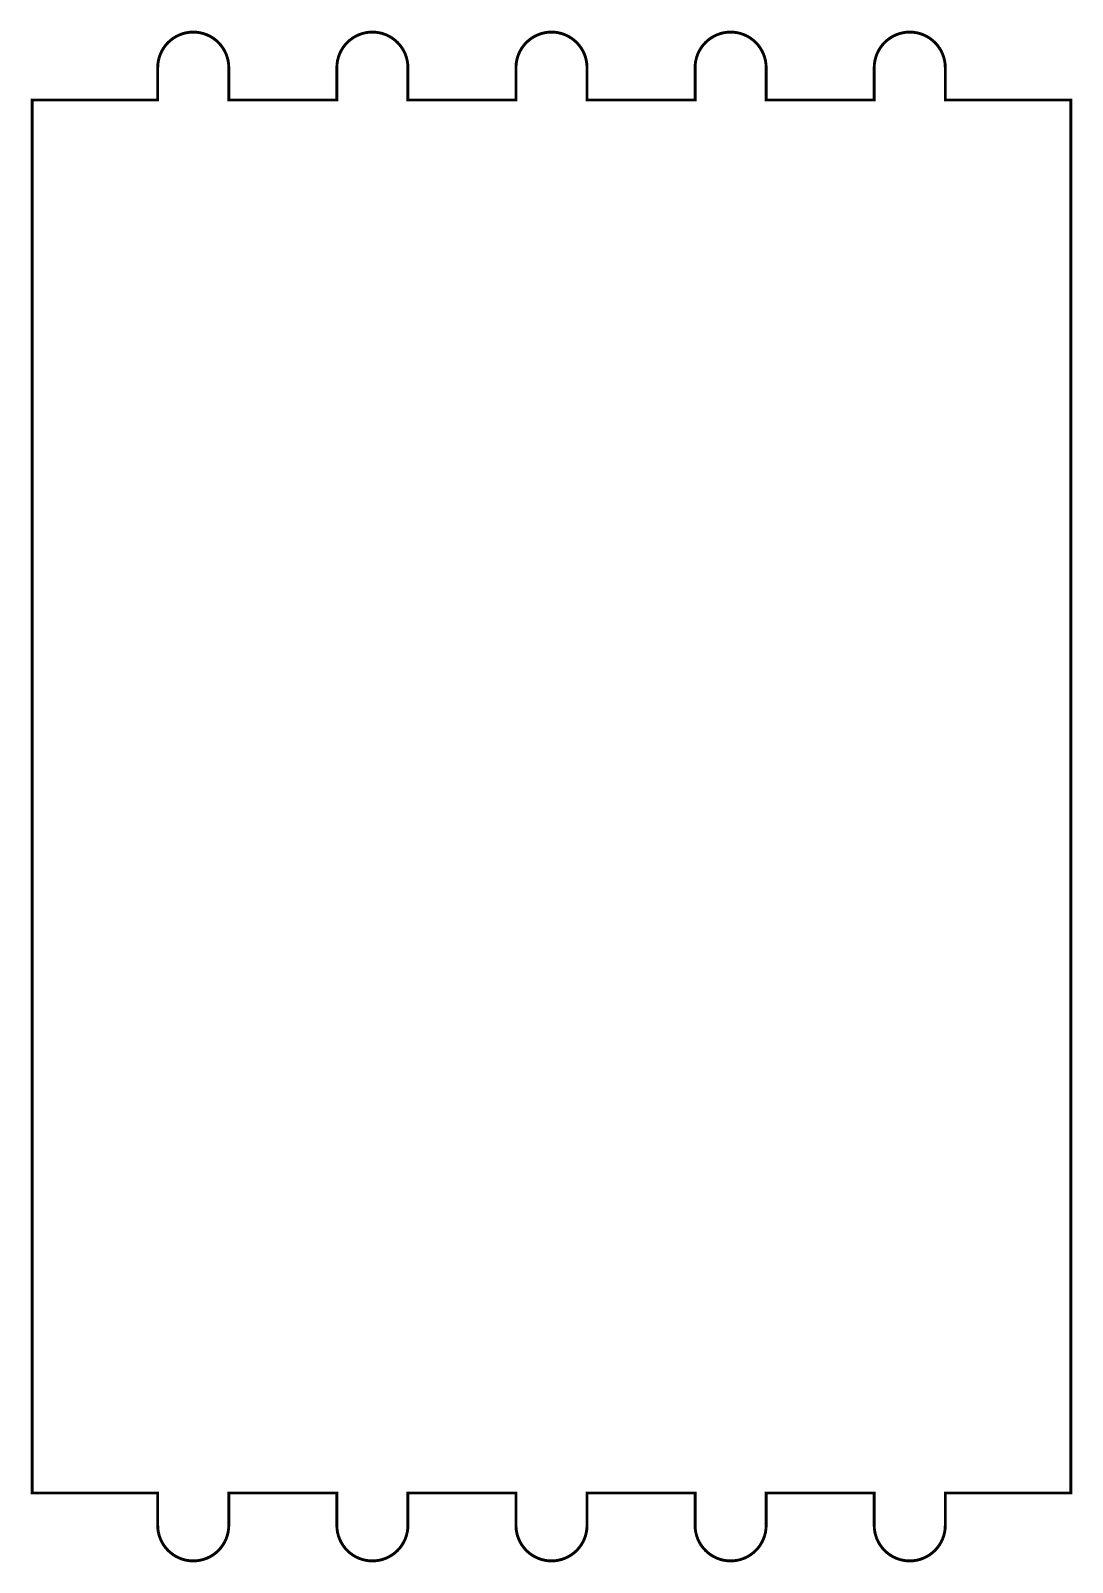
# Model space of a CAD drawing. Extents: x 64 to 136, y 47 to 153.
import ezdxf

# ---------------------------------------------------------------- set-up
doc = ezdxf.new("R2010")
doc.units = 0
doc.layers.add('038689-1ROU1_GBR', color=6, linetype='CONTINUOUS')

msp = doc.modelspace()

# ---------------------------------------------------------------- linework, layer by layer
at = {"layer": '038689-1ROU1_GBR', "const_width": 0.2}
for points in [[(77.634592, 150.500284, 1), (72.70943, 150.500284)], [(90.048588, 150.500284, 1), (85.123426, 150.500284)], [(102.462584, 150.500284, 1), (97.537422, 150.500284)], [(114.87658, 150.500284, 1), (109.951418, 150.500284)], [(127.290576, 150.500284, 1), (122.365414, 150.500284)], [(72.70943, 49.499724, 1), (77.634592, 49.499724)], [(85.123426, 49.499724, 1), (90.048588, 49.499724)], [(97.537422, 49.499724, 1), (102.462584, 49.499724)], [(109.951418, 49.499724, 1), (114.87658, 49.499724)], [(122.365414, 49.499724, 1), (127.290576, 49.499724)]]:
    msp.add_lwpolyline(points, format="xyb", dxfattribs=at)
for points in [[(72.70943, 49.499724), (72.70943, 51.739444), (64.002056, 51.739444), (64.002056, 148.260562), (72.70943, 148.260562), (72.70943, 150.500284)], [(77.634592, 150.500284), (77.634592, 148.260562), (85.123426, 148.260562), (85.123426, 150.500284)], [(90.048588, 150.500284), (90.048588, 148.260562), (97.537422, 148.260562), (97.537422, 150.500284)], [(102.462584, 150.500284), (102.462584, 148.260562), (109.951418, 148.260562), (109.951418, 150.500284)], [(114.87658, 150.500284), (114.87658, 148.260562), (122.365414, 148.260562), (122.365414, 150.500284)], [(127.290576, 150.500284), (127.290576, 148.260562), (131.01579, 148.260562), (131.051528, 148.253958), (135.99795, 148.253958), (135.99795, 51.739444), (127.290576, 51.739444), (127.290576, 49.499724)], [(85.123426, 49.499724), (85.123426, 51.739444), (77.634592, 51.739444), (77.634592, 49.499724)], [(97.537422, 49.499724), (97.537422, 51.739444), (90.048588, 51.739444), (90.048588, 49.499724)], [(109.951418, 49.499724), (109.951418, 51.739444), (102.462584, 51.739444), (102.462584, 49.499724)], [(122.365414, 49.499724), (122.365414, 51.739444), (114.87658, 51.739444), (114.87658, 49.499724)]]:
    msp.add_lwpolyline(points, dxfattribs=at)

doc.saveas('drawing.dxf')
